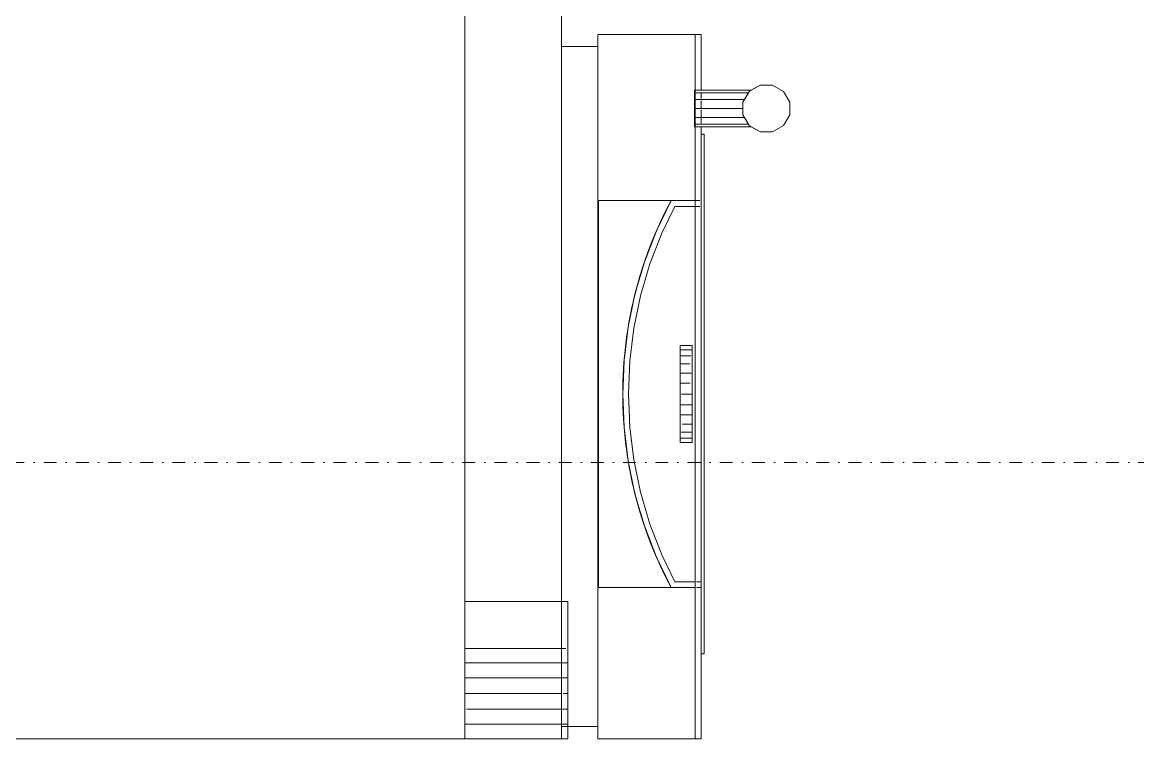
# Model space of a CAD drawing. Header units: millimetres. Extents: x -21051 to 202668, y -15646 to 13691.
# Drawn here: x 3067 to 3621, y -3929 to -3573 of the extents above; entities that cross this region are included whole.
import ezdxf

# ---------------------------------------------------------------- set-up
doc = ezdxf.new("R2010")
doc.units = ezdxf.units.MM
doc.linetypes.add('Dash dot', pattern=[15.875, 6.35, -4.7625, 0, -4.7625])
for name, color, linetype, lineweight in [('G-IMPT', 8, 'Continuous', 5), ('I-FURN', 30, 'Continuous', 5), ('S-GRID', 1, 'Continuous', 9)]:
    doc.layers.add(name, color=color, linetype=linetype, lineweight=lineweight)
doc.layers.get('0').off()
doc.layers.get('I-FURN').off()

# ---------------------------------------------------------------- blocks, each defined once
blk = doc.blocks.new('Refrigerator_6204 - Refrigerator_dwg-V10-00_Ground floor')
at = {"layer": 'G-IMPT'}
for p, q in [((0, 576), (0, 48)), ((0, 576), (0, 0)), ((0, 576), (0, 48)), ((0, 576), (0, 0)), ((7.15, 48), (0, 48)), ((65.92, 48), (0, 48)), ((0, 0), (0, 48)), ((0, 48), (0, 0)), ((835, 48), (0, 48)), ((0, 0), (0, 48)), ((0, 48), (68.12, 48)), ((65.92, 48), (0, 48)), ((0, 48), (0, 0)), ((0, 0), (0, 48)), ((0, 48), (0, 0)), ((7.15, 48), (0, 48)), ((0, 48), (65.92, 48)), ((14.68, 48), (7.15, 48)), ((14.68, 48), (7.15, 48)), ((7.15, 0), (7.15, 47.6)), ((7.15, 47.6), (7.15, 0)), ((22.41, 48), (14.68, 48)), ((22.41, 48), (14.68, 48)), ((14.68, 0), (14.68, 47.18)), ((14.68, 47.18), (14.68, 0)), ((30.13, 48), (22.41, 48)), ((22.41, 0), (22.41, 48)), ((30.13, 48), (22.41, 48)), ((22.41, 48), (22.41, 0)), ((37.67, 48), (30.13, 48)), ((30.13, -3.08), (30.13, 48)), ((37.67, 48), (30.13, 48)), ((30.13, 48), (30.13, -3.08)), ((37.67, 48), (44.81, 48)), ((37.67, -3.08), (37.67, 48)), ((44.81, 48), (37.67, 48)), ((37.67, 48), (37.67, -3.08)), ((44.81, 48), (65.92, 48)), ((44.81, -2.07), (44.81, 48)), ((44.81, -2.07), (44.81, 48)), ((65.92, 48), (44.81, 48)), ((68.12, 48), (65.92, 48)), ((65.92, 48), (68.12, 48)), ((68.12, 48), (65.92, 48)), ((68.12, 48), (65.92, 48)), ((65.92, 48), (68.12, 48)), ((68.12, -3.08), (68.12, 48)), ((786.88, 48), (68.12, 48)), ((68.12, 0), (68.12, 48)), ((786.88, 48), (68.12, 48)), ((68.12, 48), (68.12, -3.08)), ((68.12, 48), (786.88, 48)), ((6, -18), (6, 0)), ((0, -3.08), (0, 0)), ((6, 0), (0, 0)), ((0, 0), (855, 0)), ((0, -3.08), (0, 0)), ((855, 0), (0, 0)), ((0, -3.08), (0, 0)), ((0, 0), (0, -3.08)), ((0, 0), (855, 0)), ((6, -3.08), (0, -3.08)), ((0, -3.08), (6, -3.08)), ((6, -3.08), (0, -3.08)), ((0, -3.08), (6, -3.08)), ((343.5, 0), (6, 0)), ((6, 0), (343.5, 0)), ((6, 0), (6, -18)), ((6, 0), (343.5, 0)), ((6, -18), (6, 0)), ((343.5, 0), (6, 0)), ((343.5, 0), (6, 0)), ((6, 0), (6, -18)), ((6, 0), (343.5, 0)), ((6, -3.08), (68.12, -3.08)), ((6, -3.08), (68.12, -3.08)), ((7.15, -3.08), (7.15, -0.06)), ((7.15, -0.06), (7.15, -3.08)), ((14.68, -3.08), (7.15, -3.08)), ((14.68, -3.08), (14.68, -0.46)), ((14.68, -0.46), (14.68, -3.08)), ((14.68, -3.08), (22.41, -3.08)), ((22.41, -3.08), (22.41, -0.88)), ((22.41, -0.88), (22.41, -3.08)), ((30.13, -3.08), (22.41, -3.08)), ((30.13, -3.08), (37.67, -3.08)), ((37.67, -3.08), (44.81, -3.08)), ((44.81, -3.08), (68.12, -3.08)), ((68.12, -3.08), (68.12, 0)), ((68.12, 0), (68.12, -3.08)), ((367.5, 0), (343.5, 0)), ((343.5, 0), (343.5, -18)), ((343.5, 0), (343.5, -18)), ((367.5, 0), (343.5, 0)), ((343.5, 0), (343.5, -18)), ((343.5, 0), (343.5, -18)), ((6, -18), (0, -18)), ((0, -66.37), (0, -18)), ((349.5, -18), (0, -18)), ((0, -66.37), (0, -18)), ((0, -66.37), (0, -18)), ((0, -18), (6, -18)), ((6, -18), (343.5, -18)), ((343.5, -18), (6, -18)), ((6, -18), (343.5, -18)), ((6, -18), (343.5, -18)), ((6, -18), (343.5, -18)), ((343.5, -18), (6, -18)), ((267.04, -18.37), (75.04, -18.37)), ((75.04, -54.37), (75.04, -18.37)), ((75.04, -66.37), (75.04, -18.37)), ((75.04, -18.37), (267.04, -18.37)), ((75.04, -66.37), (75.04, -18.37)), ((267.04, -18.37), (75.04, -18.37)), ((75.04, -18.37), (267.04, -18.37)), ((75.04, -54.37), (75.04, -18.37)), ((267.04, -54.37), (267.04, -18.37)), ((267.04, -66.37), (267.04, -18.37)), ((267.04, -18.37), (267.04, -54.37)), ((267.04, -66.37), (267.04, -18.37)), ((349.5, -18), (343.5, -18)), ((343.5, -18), (349.5, -18)), ((349.5, -18), (349.5, -66.37)), ((349.5, -18), (349.5, -66.37)), ((349.5, -18), (349.5, -66.37)), ((121.56, -36.46), (137.87, -33.09)), ((137.87, -33.09), (121.56, -36.46)), ((137.87, -33.09), (154.4, -31.05)), ((154.4, -31.05), (137.87, -33.09)), ((154.4, -31.05), (171.04, -30.37)), ((171.04, -30.37), (154.4, -31.05)), ((171.04, -30.37), (187.68, -31.05)), ((187.68, -31.05), (171.04, -30.37)), ((187.68, -31.05), (204.21, -33.09)), ((204.21, -33.09), (187.68, -31.05)), ((204.21, -33.09), (220.52, -36.46)), ((220.52, -36.46), (204.21, -33.09)), ((105.59, -41.16), (121.56, -36.46)), ((121.56, -36.46), (105.59, -41.16)), ((122.26, -39.26), (138.34, -35.93)), ((122.26, -39.26), (138.34, -35.93)), ((122.26, -39.26), (138.34, -35.93)), ((122.26, -39.26), (138.34, -35.93)), ((138.34, -35.93), (122.26, -39.26)), ((138.34, -35.93), (154.64, -33.93)), ((138.34, -35.93), (154.64, -33.93)), ((138.34, -35.93), (154.64, -33.93)), ((138.34, -35.93), (154.64, -33.93)), ((154.64, -33.93), (138.34, -35.93)), ((154.64, -33.93), (138.34, -35.93)), ((154.64, -33.93), (171.04, -33.26)), ((154.64, -33.93), (171.04, -33.26)), ((154.64, -33.93), (171.04, -33.26)), ((154.64, -33.93), (171.04, -33.26)), ((171.04, -33.26), (154.64, -33.93)), ((171.04, -33.26), (154.64, -33.93)), ((171.04, -33.26), (187.45, -33.93)), ((171.04, -33.26), (187.45, -33.93)), ((171.04, -33.26), (187.45, -33.93)), ((171.04, -33.26), (187.45, -33.93)), ((187.45, -33.93), (171.04, -33.26)), ((187.45, -33.93), (171.04, -33.26)), ((187.45, -33.93), (203.74, -35.93)), ((187.45, -33.93), (203.74, -35.93)), ((187.45, -33.93), (203.74, -35.93)), ((187.45, -33.93), (203.74, -35.93)), ((203.74, -35.93), (187.45, -33.93)), ((203.74, -35.93), (187.45, -33.93)), ((203.74, -35.93), (219.82, -39.26)), ((203.74, -35.93), (219.82, -39.26)), ((203.74, -35.93), (219.82, -39.26)), ((203.74, -35.93), (219.82, -39.26)), ((219.82, -39.26), (203.74, -35.93)), ((219.82, -39.26), (203.74, -35.93)), ((220.52, -36.46), (236.5, -41.16)), ((236.5, -41.16), (220.52, -36.46)), ((90.04, -47.14), (105.59, -41.16)), ((105.59, -41.16), (90.04, -47.14)), ((91.19, -49.79), (106.51, -43.89)), ((91.19, -49.79), (106.51, -43.89)), ((91.19, -49.79), (106.51, -43.89)), ((91.19, -49.79), (106.51, -43.89)), ((106.51, -43.89), (122.26, -39.26)), ((106.51, -43.89), (122.26, -39.26)), ((106.51, -43.89), (122.26, -39.26)), ((106.51, -43.89), (122.26, -39.26)), ((219.82, -39.26), (235.57, -43.89)), ((219.82, -39.26), (235.57, -43.89)), ((219.82, -39.26), (235.57, -43.89)), ((219.82, -39.26), (235.57, -43.89)), ((235.57, -43.89), (219.82, -39.26)), ((235.57, -43.89), (219.82, -39.26)), ((235.57, -43.89), (250.89, -49.79)), ((235.57, -43.89), (250.89, -49.79)), ((235.57, -43.89), (250.89, -49.79)), ((235.57, -43.89), (250.89, -49.79)), ((250.89, -49.79), (235.57, -43.89)), ((250.89, -49.79), (235.57, -43.89)), ((252.04, -47.14), (236.5, -41.16)), ((252.04, -47.14), (236.5, -41.16)), ((90.04, -47.14), (75.04, -54.37)), ((90.04, -47.14), (75.04, -54.37)), ((77.92, -56.18), (91.19, -49.79)), ((77.92, -56.18), (91.19, -49.79)), ((77.92, -56.18), (91.19, -49.79)), ((77.92, -56.18), (91.19, -49.79)), ((91.19, -49.79), (77.92, -56.18)), ((91.19, -49.79), (77.92, -56.18)), ((250.89, -49.79), (264.16, -56.18)), ((264.16, -56.18), (250.89, -49.79)), ((264.16, -56.18), (250.89, -49.79)), ((264.16, -56.18), (250.89, -49.79)), ((264.16, -56.18), (250.89, -49.79)), ((264.16, -56.18), (250.89, -49.79)), ((267.04, -54.37), (252.04, -47.14)), ((267.04, -54.37), (252.04, -47.14)), ((75.04, -66.37), (75.04, -54.37)), ((75.04, -66.37), (75.04, -54.37)), ((75.04, -66.37), (75.04, -54.37)), ((75.04, -54.37), (75.04, -66.37)), ((75.04, -66.37), (75.04, -54.37)), ((75.04, -66.37), (75.04, -54.37)), ((267.04, -66.37), (267.04, -54.37)), ((267.04, -66.37), (267.04, -54.37)), ((267.04, -66.37), (267.04, -54.37)), ((267.04, -54.37), (267.04, -66.37)), ((267.04, -66.37), (267.04, -54.37)), ((267.04, -54.37), (267.04, -66.37)), ((77.92, -63.49), (77.92, -56.18)), ((77.92, -63.49), (77.92, -56.18)), ((77.92, -56.18), (77.92, -63.49)), ((77.92, -63.49), (77.92, -56.18)), ((77.92, -56.18), (77.92, -63.49)), ((77.92, -63.49), (77.92, -56.18)), ((149.08, -58.81), (147.04, -58.81)), ((147.04, -64.81), (147.04, -58.81)), ((147.04, -58.81), (195.04, -58.81)), ((147.04, -58.81), (147.04, -64.81)), ((147.04, -58.81), (181.44, -58.81)), ((147.04, -64.81), (147.04, -58.81)), ((147.04, -58.81), (195.04, -58.81)), ((152.13, -58.81), (149.08, -58.81)), ((149.08, -64.81), (149.08, -59.07)), ((149.08, -64.81), (149.08, -59.07)), ((156.04, -58.81), (152.13, -58.81)), ((152.13, -64.81), (152.13, -59.45)), ((152.13, -64.81), (152.13, -59.45)), ((160.64, -58.81), (156.04, -58.81)), ((156.04, -64.81), (156.04, -59.94)), ((156.04, -64.81), (156.04, -59.94)), ((165.44, -58.81), (160.64, -58.81)), ((160.64, -64.81), (160.64, -58.81)), ((160.64, -64.81), (160.64, -58.81)), ((165.72, -58.81), (171.04, -58.81)), ((165.72, -64.81), (165.72, -58.85)), ((165.72, -64.81), (165.72, -58.85)), ((176.36, -58.81), (171.04, -58.81)), ((171.04, -64.81), (171.04, -59.49)), ((171.04, -64.81), (171.04, -59.49)), ((176.36, -58.81), (181.44, -58.81)), ((176.36, -63.92), (176.36, -58.81)), ((176.36, -63.92), (176.36, -58.81)), ((181.44, -58.81), (186.04, -58.81)), ((181.44, -64.31), (181.44, -58.81)), ((181.44, -58.81), (194.47, -58.81)), ((181.44, -64.31), (181.44, -58.81)), ((186.04, -58.81), (189.95, -58.81)), ((186.04, -63.69), (186.04, -58.81)), ((186.04, -63.69), (186.04, -58.81)), ((189.95, -58.81), (193, -58.81)), ((189.95, -64.18), (189.95, -58.81)), ((189.95, -64.18), (189.95, -58.81)), ((193, -64.56), (193, -58.81)), ((193, -64.56), (193, -58.81)), ((195.04, -64.81), (195.04, -58.81)), ((195.04, -64.81), (195.04, -59.01)), ((195.04, -64.81), (195.04, -59.01)), ((264.16, -63.49), (264.16, -56.18)), ((264.16, -63.49), (264.16, -56.18)), ((264.16, -63.49), (264.16, -56.18)), ((264.16, -63.49), (264.16, -56.18)), ((264.16, -56.18), (264.16, -63.49)), ((0, -66.37), (75.04, -66.37)), ((0, -66.37), (0, -69.37)), ((0, -66.37), (303.73, -66.37)), ((0, -66.37), (0, -69.37)), ((75.04, -66.37), (0, -66.37)), ((0, -66.37), (349.5, -66.37)), ((75.04, -66.37), (0, -66.37)), ((0, -66.37), (303.73, -66.37)), ((0, -66.37), (0, -69.37)), ((0, -69.37), (0, -66.37)), ((75.04, -66.37), (0, -66.37)), ((75.04, -66.37), (248.15, -66.37)), ((77.92, -66.37), (75.04, -66.37)), ((77.92, -66.37), (75.04, -66.37)), ((75.04, -66.37), (267.04, -66.37)), ((75.04, -66.37), (77.92, -66.37)), ((77.92, -66.37), (75.04, -66.37)), ((75.04, -66.37), (77.92, -66.37)), ((248.15, -66.37), (75.04, -66.37)), ((75.04, -66.37), (77.92, -66.37)), ((75.04, -66.37), (267.04, -66.37)), ((248.15, -66.37), (75.04, -66.37)), ((77.92, -66.37), (75.04, -66.37)), ((75.04, -66.37), (77.92, -66.37)), ((248.15, -66.37), (75.04, -66.37)), ((77.92, -63.49), (77.92, -66.37)), ((77.92, -66.37), (77.92, -63.49)), ((77.92, -66.37), (77.92, -63.49)), ((77.92, -66.37), (77.92, -63.49)), ((77.92, -63.49), (77.92, -66.37)), ((77.92, -63.49), (77.92, -66.37)), ((77.92, -66.37), (264.16, -66.37)), ((264.16, -66.37), (77.92, -66.37)), ((77.92, -66.37), (264.16, -66.37)), ((77.92, -66.37), (264.16, -66.37)), ((264.16, -66.37), (77.92, -66.37)), ((77.92, -66.37), (264.16, -66.37)), ((77.92, -66.37), (264.16, -66.37)), ((149.08, -64.81), (147.04, -64.81)), ((195.04, -64.81), (147.04, -64.81)), ((147.04, -64.81), (195.04, -64.81)), ((152.13, -64.81), (149.08, -64.81)), ((156.04, -64.81), (152.13, -64.81)), ((160.64, -64.81), (156.04, -64.81)), ((165.72, -64.81), (160.64, -64.81)), ((165.72, -64.81), (171.04, -64.81)), ((176.36, -64.81), (171.04, -64.81)), ((176.36, -64.81), (181.44, -64.81)), ((181.44, -64.81), (186.04, -64.81)), ((186.04, -64.81), (189.95, -64.81)), ((189.95, -64.81), (193, -64.81)), ((193, -64.81), (195.04, -64.81)), ((249.3, -66.37), (250.98, -66.37)), ((250.98, -66.37), (249.3, -66.37)), ((250.98, -66.37), (249.3, -66.37)), ((250.98, -66.37), (249.3, -66.37)), ((251.9, -66.37), (253.15, -66.37)), ((253.15, -66.37), (251.9, -66.37)), ((253.15, -66.37), (251.9, -66.37)), ((253.15, -66.37), (251.9, -66.37)), ((260.02, -66.37), (261.36, -66.37)), ((261.36, -66.37), (260.02, -66.37)), ((261.36, -66.37), (260.02, -66.37)), ((261.36, -66.37), (260.02, -66.37)), ((261.89, -66.37), (267.04, -66.37)), ((267.04, -66.37), (261.89, -66.37)), ((267.04, -66.37), (261.89, -66.37)), ((267.04, -66.37), (261.89, -66.37)), ((264.16, -65.65), (264.16, -63.49)), ((264.16, -66.37), (264.16, -63.49)), ((264.16, -63.49), (264.16, -65.65)), ((264.16, -63.49), (264.16, -65.65)), ((264.16, -65.65), (264.16, -63.49)), ((267.04, -66.37), (264.16, -66.37)), ((267.04, -66.37), (264.16, -66.37)), ((264.16, -68.64), (264.16, -66.37)), ((264.16, -66.37), (267.04, -66.37)), ((264.16, -66.37), (264.16, -68.64)), ((267.04, -66.37), (264.16, -66.37)), ((264.16, -66.37), (264.16, -68.64)), ((264.16, -66.37), (264.16, -68.64)), ((264.16, -66.37), (267.04, -66.37)), ((264.16, -66.37), (264.16, -68.64)), ((264.16, -66.37), (267.04, -66.37)), ((264.16, -66.37), (264.16, -68.64)), ((267.04, -66.37), (264.16, -66.37)), ((264.16, -66.37), (264.16, -68.64)), ((264.16, -68.64), (264.16, -66.37)), ((264.16, -66.37), (267.04, -66.37)), ((264.16, -68.64), (264.16, -66.37)), ((264.16, -66.37), (267.04, -66.37)), ((267.04, -66.37), (303.73, -66.37)), ((267.04, -66.37), (267.04, -68.67)), ((267.04, -66.37), (267.04, -68.67)), ((267.04, -66.37), (267.04, -68.67)), ((303.71, -66.37), (267.04, -66.37)), ((303.73, -66.37), (267.04, -66.37)), ((267.04, -68.67), (267.04, -66.37)), ((267.04, -66.37), (267.04, -68.67)), ((267.04, -66.37), (267.04, -68.67)), ((303.71, -66.37), (267.04, -66.37)), ((303.71, -66), (303.71, -66.37)), ((304.92, -66), (303.71, -66)), ((303.71, -66), (304.92, -66)), ((303.71, -66), (304.92, -66)), ((303.71, -66), (304.92, -66)), ((303.71, -66), (304.92, -66)), ((304.92, -66), (303.71, -66)), ((303.71, -66), (303.71, -66.37)), ((304.92, -66), (303.71, -66)), ((303.71, -66), (304.92, -66)), ((303.71, -68.98), (303.71, -66.37)), ((303.71, -94.12), (303.71, -66.37)), ((303.71, -94.12), (303.71, -66.37)), ((303.71, -66.37), (303.71, -68.98)), ((303.73, -66.37), (304.92, -66.37)), ((304.92, -66.37), (303.73, -66.37)), ((303.73, -66.37), (304.92, -66.37)), ((303.73, -66.37), (304.92, -66.37)), ((304.92, -66.37), (303.73, -66.37)), ((303.73, -66.37), (304.92, -66.37)), ((304.92, -66.37), (303.73, -66.37)), ((304.92, -66.37), (303.73, -66.37)), ((303.73, -66.37), (304.92, -66.37)), ((304.92, -66.37), (303.73, -66.37)), ((308.23, -66), (304.92, -66)), ((304.92, -66), (308.23, -66)), ((304.92, -66), (308.23, -66)), ((304.92, -66), (308.23, -66)), ((304.92, -66), (304.92, -66.37)), ((304.92, -66), (304.92, -66.37)), ((308.23, -66), (304.92, -66)), ((308.23, -66), (304.92, -66)), ((304.92, -66), (304.92, -66.37)), ((304.92, -66), (304.92, -66.37)), ((308.23, -66), (304.92, -66)), ((304.92, -66), (308.23, -66)), ((304.92, -68.99), (304.92, -66.37)), ((304.92, -68.99), (304.92, -66.37)), ((304.92, -92.78), (304.92, -66.37)), ((304.92, -92.78), (304.92, -66.37)), ((304.92, -66.37), (304.92, -92.78)), ((304.92, -92.78), (304.92, -66.37)), ((304.92, -66.37), (304.92, -68.99)), ((304.92, -66.37), (304.92, -68.99)), ((304.97, -66.37), (308.23, -66.37)), ((308.23, -66.37), (304.97, -66.37)), ((304.97, -66.37), (308.23, -66.37)), ((304.97, -66.37), (308.23, -66.37)), ((308.23, -66.37), (304.97, -66.37)), ((308.23, -66.37), (304.97, -66.37)), ((304.97, -66.37), (308.23, -66.37)), ((308.23, -66.37), (304.97, -66.37)), ((304.97, -66.37), (308.23, -66.37)), ((308.23, -66.37), (304.97, -66.37)), ((308.23, -66), (312.75, -66)), ((308.23, -66), (312.75, -66)), ((308.23, -66), (312.75, -66)), ((312.75, -66), (308.23, -66)), ((308.23, -66), (308.23, -66.37)), ((308.23, -66), (308.23, -66.37)), ((312.75, -66), (308.23, -66)), ((308.23, -66), (312.75, -66)), ((308.23, -66), (308.23, -66.37)), ((308.23, -66.37), (308.23, -66)), ((312.75, -66), (308.23, -66)), ((308.23, -66), (312.75, -66)), ((308.23, -69.02), (308.23, -66.37)), ((308.23, -69.02), (308.23, -66.37)), ((308.23, -90.87), (308.23, -66.37)), ((308.23, -90.87), (308.23, -66.37)), ((308.23, -90.87), (308.23, -66.37)), ((308.23, -90.87), (308.23, -66.37)), ((308.23, -66.37), (308.23, -69.02)), ((308.23, -69.02), (308.23, -66.37)), ((308.25, -66.37), (312.68, -66.37)), ((312.68, -66.37), (308.25, -66.37)), ((308.25, -66.37), (312.68, -66.37)), ((308.25, -66.37), (312.68, -66.37)), ((312.68, -66.37), (308.25, -66.37)), ((312.68, -66.37), (308.25, -66.37)), ((308.25, -66.37), (312.68, -66.37)), ((312.68, -66.37), (308.25, -66.37)), ((308.25, -66.37), (312.68, -66.37)), ((312.68, -66.37), (308.25, -66.37)), ((317.27, -66), (312.75, -66)), ((317.27, -66), (312.75, -66)), ((312.75, -66), (317.27, -66)), ((317.27, -66), (312.75, -66)), ((312.75, -66), (312.75, -66.37)), ((312.75, -66), (312.75, -66.37)), ((317.27, -66), (312.75, -66)), ((312.75, -66), (317.27, -66)), ((312.75, -66), (312.75, -66.37)), ((317.27, -66), (312.75, -66)), ((312.75, -66), (317.27, -66)), ((312.75, -66), (312.75, -66.37)), ((312.75, -69.06), (312.75, -66.37)), ((312.75, -66.37), (312.75, -69.06)), ((317.2, -66.37), (312.75, -66.37)), ((317.2, -66.37), (312.75, -66.37)), ((312.75, -90.05), (312.75, -66.37)), ((312.75, -90.05), (312.75, -66.37)), ((312.75, -66.37), (317.2, -66.37)), ((312.75, -66.37), (317.2, -66.37)), ((317.2, -66.37), (312.75, -66.37)), ((312.75, -90.05), (312.75, -66.37)), ((312.75, -90.05), (312.75, -66.37)), ((312.75, -66.37), (317.2, -66.37)), ((312.75, -69.06), (312.75, -66.37)), ((312.75, -66.37), (317.2, -66.37)), ((312.75, -66.37), (312.75, -69.06)), ((317.2, -66.37), (312.75, -66.37)), ((312.75, -66.37), (317.2, -66.37)), ((317.2, -66.37), (312.75, -66.37)), ((317.27, -66), (320.58, -66)), ((320.58, -66), (317.27, -66)), ((317.27, -66), (320.58, -66)), ((320.58, -66), (317.27, -66)), ((317.27, -66), (317.27, -66.37)), ((317.27, -66), (317.27, -66.37)), ((317.27, -66), (320.58, -66)), ((320.58, -66), (317.27, -66)), ((317.27, -66), (317.27, -66.37)), ((317.27, -66.37), (317.27, -66)), ((317.27, -66), (320.58, -66)), ((320.58, -66), (317.27, -66)), ((317.27, -69.1), (317.27, -66.37)), ((317.27, -66.37), (317.27, -69.1)), ((317.27, -90.87), (317.27, -66.37)), ((317.27, -90.87), (317.27, -66.37)), ((317.27, -90.87), (317.27, -66.37)), ((317.27, -90.87), (317.27, -66.37)), ((317.27, -66.37), (317.27, -69.1)), ((317.27, -66.37), (317.27, -69.1)), ((320.53, -66.37), (317.32, -66.37)), ((320.53, -66.37), (317.32, -66.37)), ((317.32, -66.37), (320.53, -66.37)), ((317.32, -66.37), (320.53, -66.37)), ((320.53, -66.37), (317.32, -66.37)), ((320.53, -66.37), (317.32, -66.37)), ((317.32, -66.37), (320.53, -66.37)), ((320.53, -66.37), (317.32, -66.37)), ((317.32, -66.37), (320.53, -66.37)), ((320.53, -66.37), (317.32, -66.37)), ((320.58, -66), (321.79, -66)), ((321.79, -66), (320.58, -66)), ((320.58, -66), (321.79, -66)), ((321.79, -66), (320.58, -66)), ((320.58, -66), (320.58, -66.37)), ((320.58, -66), (320.58, -66.37)), ((321.79, -66), (320.58, -66)), ((320.58, -66), (321.79, -66)), ((320.58, -66), (320.58, -66.37)), ((320.58, -66), (320.58, -66.37)), ((320.58, -66), (321.79, -66)), ((321.79, -66), (320.58, -66)), ((320.58, -69.13), (320.58, -66.37)), ((321.78, -66.37), (320.58, -66.37)), ((320.58, -69.13), (320.58, -66.37)), ((321.78, -66.37), (320.58, -66.37)), ((320.58, -92.78), (320.58, -66.37)), ((320.58, -92.78), (320.58, -66.37)), ((320.58, -66.37), (321.78, -66.37)), ((320.58, -66.37), (321.78, -66.37)), ((321.78, -66.37), (320.58, -66.37)), ((320.58, -92.78), (320.58, -66.37)), ((320.58, -92.78), (320.58, -66.37)), ((321.78, -66.37), (320.58, -66.37)), ((320.58, -66.37), (320.58, -69.13)), ((320.58, -66.37), (320.58, -69.13)), ((320.58, -66.37), (321.78, -66.37)), ((321.78, -66.37), (320.58, -66.37)), ((320.58, -66.37), (321.78, -66.37)), ((321.78, -66.37), (320.58, -66.37)), ((321.78, -66.37), (349.5, -66.37)), ((321.78, -66.37), (349.5, -66.37)), ((349.5, -66.37), (321.78, -66.37)), ((321.78, -66.37), (349.5, -66.37)), ((321.79, -66), (321.79, -66.37)), ((321.79, -66), (321.79, -66.37)), ((321.79, -69.14), (321.79, -66.37)), ((321.79, -94.12), (321.79, -66.37)), ((349.5, -66.37), (321.79, -66.37)), ((321.79, -66.37), (321.79, -94.12)), ((321.79, -66.37), (321.79, -69.14)), ((349.5, -66.37), (321.79, -66.37)), ((349.5, -66.37), (349.5, -69.37)), ((349.5, -66.37), (349.5, -69.37)), ((349.5, -66.37), (349.5, -69.37)), ((349.5, -66.37), (349.5, -69.37)), ((42.04, -69.37), (0, -69.37)), ((303.86, -69.37), (0, -69.37)), ((42.04, -69.37), (0, -69.37)), ((0, -69.37), (303.86, -69.37)), ((75.04, -69.37), (42.04, -69.37)), ((42.04, -69.37), (75.04, -69.37)), ((42.04, -69.37), (42.04, -70.81)), ((300.04, -69.37), (42.04, -69.37)), ((42.04, -69.37), (42.04, -70.81)), ((300.04, -69.37), (42.04, -69.37)), ((42.04, -69.37), (42.04, -70.81)), ((42.04, -69.37), (42.04, -70.81)), ((300.04, -69.37), (42.04, -69.37)), ((75.04, -69.37), (42.04, -69.37)), ((42.04, -69.37), (300.04, -69.37)), ((42.04, -70.81), (42.04, -69.37)), ((42.04, -69.37), (42.04, -70.81)), ((300.04, -69.37), (42.04, -69.37)), ((75.04, -69.37), (42.04, -69.37)), ((42.04, -70.81), (75.04, -70.81)), ((42.04, -70.81), (300.04, -70.81)), ((42.04, -70.81), (300.04, -70.81)), ((300.04, -70.81), (42.04, -70.81)), ((300.04, -70.81), (42.04, -70.81)), ((42.04, -70.81), (75.04, -70.81)), ((75.04, -67.02), (75.04, -69.37)), ((75.04, -67.02), (75.04, -69.37)), ((75.04, -67.02), (75.04, -69.37)), ((75.04, -67.02), (75.04, -69.37)), ((75.04, -69.37), (75.04, -67.02)), ((75.04, -67.02), (75.04, -69.37)), ((75.04, -69.37), (75.04, -67.02)), ((77.92, -70.81), (75.04, -70.81)), ((75.04, -70.81), (77.92, -70.81)), ((75.04, -70.81), (77.92, -70.81)), ((77.92, -70.81), (75.04, -70.81)), ((77.92, -70.81), (75.04, -70.81)), ((77.92, -69.37), (75.98, -69.37)), ((77.92, -69.37), (75.98, -69.37)), ((77.92, -69.37), (75.98, -69.37)), ((75.98, -69.37), (77.92, -69.37)), ((77.92, -67.04), (77.92, -69.37)), ((77.92, -69.37), (77.92, -67.04)), ((77.92, -67.04), (77.92, -69.37)), ((77.92, -67.04), (77.92, -69.37)), ((77.92, -69.37), (77.92, -67.04)), ((77.92, -67.04), (77.92, -69.37)), ((77.92, -67.04), (77.92, -69.37)), ((77.92, -67.04), (77.92, -69.37)), ((77.92, -67.04), (77.92, -69.37)), ((77.92, -67.04), (77.92, -69.37)), ((258.97, -69.37), (77.92, -69.37)), ((77.92, -69.37), (258.97, -69.37)), ((77.92, -70.81), (264.16, -70.81)), ((264.16, -70.81), (77.92, -70.81)), ((264.16, -70.81), (77.92, -70.81)), ((77.92, -70.81), (264.16, -70.81)), ((77.92, -70.81), (264.16, -70.81)), ((264.16, -70.81), (77.92, -70.81)), ((77.92, -70.81), (264.16, -70.81)), ((77.92, -70.81), (264.16, -70.81)), ((77.92, -70.81), (264.16, -70.81)), ((255.73, -69.37), (78.66, -69.37)), ((255.73, -69.37), (78.66, -69.37)), ((257.69, -69.37), (256.46, -69.37)), ((257.69, -69.37), (256.46, -69.37)), ((267.04, -70.81), (264.16, -70.81)), ((264.16, -70.81), (267.04, -70.81)), ((264.16, -70.81), (267.04, -70.81)), ((264.16, -70.81), (267.04, -70.81)), ((264.16, -70.81), (267.04, -70.81)), ((267.04, -69.37), (265.1, -69.37)), ((267.04, -69.37), (265.1, -69.37)), ((267.04, -69.37), (265.1, -69.37)), ((265.1, -69.37), (267.04, -69.37)), ((300.04, -69.37), (267.04, -69.37)), ((300.04, -69.37), (267.04, -69.37)), ((300.04, -69.37), (267.04, -69.37)), ((267.04, -69.37), (300.04, -69.37)), ((300.04, -70.81), (267.04, -70.81)), ((267.04, -70.81), (300.04, -70.81)), ((300.04, -69.37), (300.04, -70.81)), ((300.04, -69.37), (300.04, -70.81)), ((303.86, -69.37), (300.04, -69.37)), ((300.04, -69.37), (300.04, -70.81)), ((300.04, -69.37), (300.04, -70.81)), ((303.86, -69.37), (300.04, -69.37)), ((300.04, -70.81), (300.04, -69.37)), ((300.04, -69.37), (300.04, -70.81)), ((300.04, -70.81), (300.04, -69.37)), ((303.71, -94.12), (303.71, -69.37)), ((303.71, -69.37), (303.71, -94.12)), ((304.92, -92.78), (304.92, -69.37)), ((304.92, -92.78), (304.92, -69.37)), ((304.92, -69.37), (304.92, -92.78)), ((304.92, -69.37), (304.92, -92.78)), ((308.23, -69.37), (305.37, -69.37)), ((308.23, -69.37), (305.37, -69.37)), ((308.23, -69.37), (305.37, -69.37)), ((305.37, -69.37), (308.23, -69.37)), ((308.23, -90.87), (308.23, -69.37)), ((308.23, -90.87), (308.23, -69.37)), ((308.23, -69.37), (308.23, -90.87)), ((308.23, -90.87), (308.23, -69.37)), ((312.14, -69.37), (308.43, -69.37)), ((312.14, -69.37), (308.43, -69.37)), ((312.14, -69.37), (308.43, -69.37)), ((308.43, -69.37), (312.14, -69.37)), ((312.75, -90.05), (312.75, -69.37)), ((312.75, -69.37), (312.75, -90.05)), ((316.64, -69.37), (312.75, -69.37)), ((316.64, -69.37), (312.75, -69.37)), ((312.75, -90.05), (312.75, -69.37)), ((312.75, -69.37), (312.75, -90.05)), ((316.64, -69.37), (312.75, -69.37)), ((312.75, -69.37), (316.64, -69.37)), ((317.27, -90.87), (317.27, -69.37)), ((317.27, -69.37), (317.27, -90.87)), ((317.27, -69.37), (317.27, -90.87)), ((317.27, -69.37), (317.27, -90.87)), ((320.13, -69.37), (317.69, -69.37)), ((320.13, -69.37), (317.69, -69.37)), ((320.13, -69.37), (317.69, -69.37)), ((317.69, -69.37), (320.13, -69.37)), ((320.58, -92.78), (320.58, -69.37)), ((320.58, -92.78), (320.58, -69.37)), ((320.58, -69.37), (320.58, -92.78)), ((320.58, -69.37), (320.58, -92.78)), ((349.5, -69.37), (321.64, -69.37)), ((349.5, -69.37), (321.64, -69.37)), ((349.5, -69.37), (321.64, -69.37)), ((321.64, -69.37), (349.5, -69.37)), ((321.79, -94.12), (321.79, -69.37)), ((321.79, -69.37), (321.79, -94.12)), ((301.16, -98.54), (304.27, -93.16)), ((303.71, -94.12), (304.27, -93.16)), ((303.71, -94.12), (304.27, -93.16)), ((303.71, -94.12), (304.27, -93.16)), ((303.71, -94.12), (304.27, -93.16)), ((303.71, -94.12), (304.27, -93.16)), ((303.71, -94.12), (304.27, -93.16)), ((303.71, -94.12), (304.27, -93.16)), ((303.71, -94.12), (304.27, -93.16)), ((304.27, -93.16), (303.71, -94.12)), ((303.71, -94.12), (304.27, -93.16)), ((303.71, -94.12), (304.27, -93.16)), ((304.27, -93.16), (309.65, -90.05)), ((304.27, -93.16), (304.92, -92.78)), ((304.27, -93.16), (304.92, -92.78)), ((304.27, -93.16), (304.92, -92.78)), ((304.27, -93.16), (304.92, -92.78)), ((304.27, -93.16), (304.92, -92.78)), ((304.27, -93.16), (304.92, -92.78)), ((304.27, -93.16), (304.92, -92.78)), ((304.27, -93.16), (304.92, -92.78)), ((304.92, -92.78), (304.27, -93.16)), ((304.92, -92.78), (309.65, -90.05)), ((304.92, -92.78), (309.65, -90.05)), ((304.92, -92.78), (308.23, -90.87)), ((304.92, -92.78), (308.23, -90.87)), ((304.92, -92.78), (308.23, -90.87)), ((304.92, -92.78), (308.23, -90.87)), ((304.92, -92.78), (308.23, -90.87)), ((304.92, -92.78), (308.23, -90.87)), ((304.92, -92.78), (308.23, -90.87)), ((304.92, -92.78), (308.23, -90.87)), ((308.23, -90.87), (304.92, -92.78)), ((309.65, -90.05), (308.23, -90.87)), ((309.65, -90.05), (308.23, -90.87)), ((308.23, -90.87), (309.65, -90.05)), ((308.23, -90.87), (309.65, -90.05)), ((308.23, -90.87), (309.65, -90.05)), ((308.23, -90.87), (309.65, -90.05)), ((309.65, -90.05), (308.23, -90.87)), ((308.23, -90.87), (309.65, -90.05)), ((309.65, -90.05), (308.23, -90.87)), ((308.23, -90.87), (309.65, -90.05)), ((309.65, -90.05), (308.23, -90.87)), ((308.23, -90.87), (309.65, -90.05)), ((308.23, -90.87), (309.65, -90.05)), ((309.65, -90.05), (308.23, -90.87)), ((315.86, -90.05), (309.65, -90.05)), ((312.75, -90.05), (309.65, -90.05)), ((309.65, -90.05), (312.75, -90.05)), ((309.65, -90.05), (312.75, -90.05)), ((309.65, -90.05), (312.75, -90.05)), ((309.65, -90.05), (312.75, -90.05)), ((312.75, -90.05), (309.65, -90.05)), ((315.86, -90.05), (309.65, -90.05)), ((312.75, -90.05), (309.65, -90.05)), ((309.65, -90.05), (312.75, -90.05)), ((312.75, -90.05), (309.65, -90.05)), ((309.65, -90.05), (312.75, -90.05)), ((312.75, -90.05), (309.65, -90.05)), ((309.65, -90.05), (315.86, -90.05)), ((309.65, -90.05), (312.75, -90.05)), ((315.86, -90.05), (309.65, -90.05)), ((309.65, -90.05), (312.75, -90.05)), ((312.75, -90.05), (309.65, -90.05)), ((315.86, -90.05), (312.75, -90.05)), ((315.86, -90.05), (312.75, -90.05)), ((315.86, -90.05), (312.75, -90.05)), ((315.86, -90.05), (312.75, -90.05)), ((315.86, -90.05), (312.75, -90.05)), ((315.86, -90.05), (312.75, -90.05)), ((315.86, -90.05), (312.75, -90.05)), ((315.86, -90.05), (312.75, -90.05)), ((312.75, -90.05), (315.86, -90.05)), ((315.86, -90.05), (312.75, -90.05)), ((315.86, -90.05), (312.75, -90.05)), ((312.75, -90.05), (315.86, -90.05)), ((315.86, -90.05), (312.75, -90.05)), ((312.75, -90.05), (315.86, -90.05)), ((320.58, -92.78), (315.86, -90.05)), ((317.27, -90.87), (315.86, -90.05)), ((317.27, -90.87), (315.86, -90.05)), ((317.27, -90.87), (315.86, -90.05)), ((317.27, -90.87), (315.86, -90.05)), ((317.27, -90.87), (315.86, -90.05)), ((317.27, -90.87), (315.86, -90.05)), ((317.27, -90.87), (315.86, -90.05)), ((317.27, -90.87), (315.86, -90.05)), ((321.24, -93.16), (315.86, -90.05)), ((315.86, -90.05), (317.27, -90.87)), ((317.27, -90.87), (315.86, -90.05)), ((317.27, -90.87), (315.86, -90.05)), ((315.86, -90.05), (320.58, -92.78)), ((315.86, -90.05), (317.27, -90.87)), ((321.24, -93.16), (315.86, -90.05)), ((317.27, -90.87), (315.86, -90.05)), ((315.86, -90.05), (317.27, -90.87)), ((320.58, -92.78), (317.27, -90.87)), ((320.58, -92.78), (317.27, -90.87)), ((320.58, -92.78), (317.27, -90.87)), ((320.58, -92.78), (317.27, -90.87)), ((320.58, -92.78), (317.27, -90.87)), ((320.58, -92.78), (317.27, -90.87)), ((320.58, -92.78), (317.27, -90.87)), ((320.58, -92.78), (317.27, -90.87)), ((317.27, -90.87), (320.58, -92.78)), ((320.58, -92.78), (317.27, -90.87)), ((320.58, -92.78), (317.27, -90.87)), ((320.58, -92.78), (317.27, -90.87)), ((317.27, -90.87), (320.58, -92.78)), ((321.24, -93.16), (320.58, -92.78)), ((320.58, -92.78), (321.24, -93.16)), ((321.24, -93.16), (320.58, -92.78)), ((321.24, -93.16), (320.58, -92.78)), ((321.24, -93.16), (320.58, -92.78)), ((321.24, -93.16), (320.58, -92.78)), ((321.24, -93.16), (320.58, -92.78)), ((321.24, -93.16), (320.58, -92.78)), ((321.24, -93.16), (320.58, -92.78)), ((320.58, -92.78), (321.24, -93.16)), ((321.79, -94.12), (321.24, -93.16)), ((321.24, -93.16), (321.79, -94.12)), ((321.79, -94.12), (321.24, -93.16)), ((321.79, -94.12), (321.24, -93.16)), ((321.24, -93.16), (321.79, -94.12)), ((321.79, -94.12), (321.24, -93.16)), ((324.34, -98.54), (321.24, -93.16)), ((321.79, -94.12), (321.24, -93.16)), ((321.79, -94.12), (321.24, -93.16)), ((321.79, -94.12), (321.24, -93.16)), ((321.24, -93.16), (321.79, -94.12)), ((324.34, -98.54), (321.24, -93.16)), ((321.24, -93.16), (321.79, -94.12)), ((303.71, -94.12), (301.16, -98.54)), ((303.71, -94.12), (301.16, -98.54)), ((301.16, -98.54), (301.16, -104.75)), ((301.16, -98.54), (301.16, -104.75)), ((301.16, -104.75), (301.16, -98.54)), ((301.16, -98.54), (301.16, -104.75)), ((324.34, -98.54), (321.79, -94.12)), ((321.79, -94.12), (324.34, -98.54)), ((324.34, -98.54), (324.34, -104.75)), ((324.34, -98.54), (324.34, -104.75)), ((324.34, -104.75), (324.34, -98.54)), ((324.34, -104.75), (324.34, -98.54)), ((301.16, -104.75), (304.27, -110.13)), ((301.16, -104.75), (304.27, -110.13)), ((301.16, -104.75), (304.27, -110.13)), ((301.16, -104.75), (304.27, -110.13)), ((321.24, -110.13), (324.34, -104.75)), ((321.24, -110.13), (324.34, -104.75)), ((321.24, -110.13), (324.34, -104.75)), ((321.24, -110.13), (324.34, -104.75)), ((304.27, -110.13), (309.65, -113.24)), ((304.27, -110.13), (309.65, -113.24)), ((304.27, -110.13), (309.65, -113.24)), ((304.27, -110.13), (309.65, -113.24)), ((315.86, -113.24), (321.24, -110.13)), ((315.86, -113.24), (321.24, -110.13)), ((315.86, -113.24), (321.24, -110.13)), ((315.86, -113.24), (321.24, -110.13)), ((309.65, -113.24), (315.86, -113.24)), ((309.65, -113.24), (315.86, -113.24)), ((309.65, -113.24), (315.86, -113.24)), ((309.65, -113.24), (315.86, -113.24))]:
    blk.add_line(p, q, dxfattribs=at)
at = {"layer": 'G-IMPT', "flags": 128}
for points in [[(6, 0), (0, 0), (0, 48)], [(835, 48), (0, 48), (68.12, 48), (68.12, 0)], [(68.12, -3.08), (44.81, -3.08), (37.67, -3.08), (30.13, -3.08), (22.41, -3.08), (14.68, -3.08), (7.15, -3.08)], [(264.16, -56.18), (250.89, -49.79), (235.57, -43.89), (219.82, -39.26), (203.74, -35.93), (187.45, -33.93), (171.04, -33.26), (154.64, -33.93), (138.34, -35.93), (122.26, -39.26), (106.51, -43.89), (91.19, -49.79), (77.92, -56.18)], [(138.34, -35.93), (122.26, -39.26), (106.51, -43.89), (91.19, -49.79)], [(122.26, -39.26), (106.51, -43.89), (91.19, -49.79)], [(77.92, -56.18), (77.92, -63.49), (77.92, -66.37)], [(195.04, -58.81), (195.04, -64.81), (147.04, -64.81), (147.04, -58.81)], [(264.16, -66.37), (264.16, -63.49), (264.16, -56.18)], [(267.04, -66.37), (75.04, -66.37), (77.92, -66.37)], [(42.04, -69.37), (42.04, -70.81), (300.04, -70.81)], [(301.16, -98.54), (304.27, -93.16), (309.65, -90.05)], [(304.27, -93.16), (303.71, -94.12), (304.27, -93.16), (304.92, -92.78), (308.23, -90.87)], [(303.71, -94.12), (304.27, -93.16), (304.92, -92.78), (308.23, -90.87)], [(308.23, -90.87), (304.92, -92.78), (304.27, -93.16)], [(304.27, -93.16), (304.92, -92.78), (308.23, -90.87)], [(308.23, -90.87), (304.92, -92.78), (304.27, -93.16)], [(317.27, -90.87), (320.58, -92.78), (321.24, -93.16)], [(320.58, -92.78), (321.24, -93.16), (321.79, -94.12)], [(321.79, -94.12), (321.24, -93.16), (320.58, -92.78)], [(321.79, -94.12), (321.24, -93.16), (320.58, -92.78)]]:
    blk.add_lwpolyline(points, dxfattribs=at)
blk.add_lwpolyline([(0, -18), (349.5, -18), (349.5, -66.37), (0, -66.37)], close=True, dxfattribs=at)
at = {"layer": 'G-IMPT'}
for start, end in [(61.9275, 118.0725), (99.3471, 104.0362), (90, 99.1242), (75.9638, 90), (104.0362, 118.0725), (61.9275, 75.9638)]:
    blk.add_arc((171.04, -234.37), 204, start, end, dxfattribs=at)
blk = doc.blocks.new('Refrigerator_6204 - Refrigerator_6204-1067825-00_Ground floor')
blk.add_blockref('Refrigerator_6204 - Refrigerator_dwg-V10-00_Ground floor', (-427.5, -576))

msp = doc.modelspace()

# ---------------------------------------------------------------- linework, layer by layer
at = {"layer": 'S-GRID', "linetype": 'Dash dot', "lineweight": 18}
msp.add_line((8563.85, -3791.53), (-16244.34, -3791.53), dxfattribs=at)

# ---------------------------------------------------------------- block references
at = {"layer": 'I-FURN', "color": 254, "rotation": 89.99999999999935}
msp.add_blockref('Refrigerator_6204 - Refrigerator_6204-1067825-00_Ground floor', (2759.02, -3501.11), dxfattribs=at)

doc.saveas('drawing.dxf')
